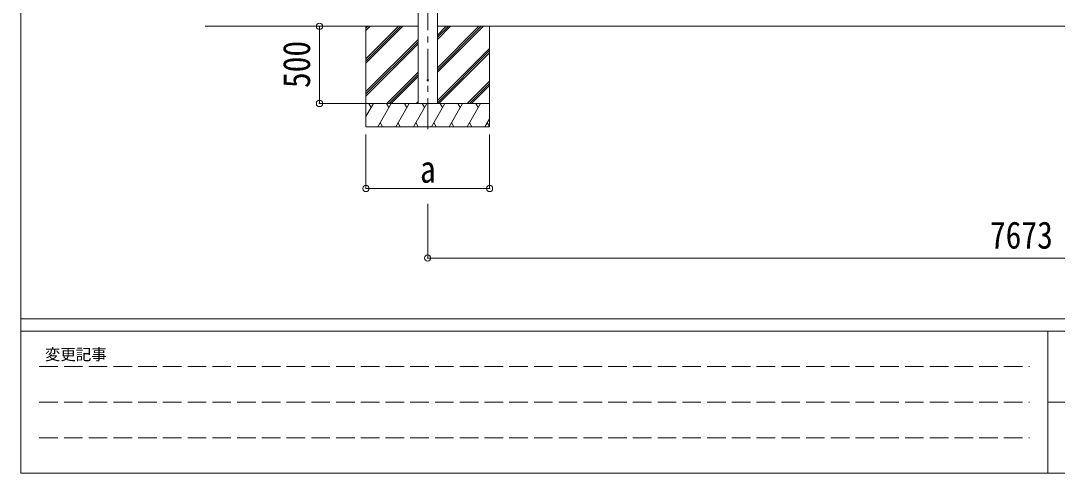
# Model space of a CAD drawing. Units: millimetres at full size, sheet at 1:40. Extents: x -11243 to 11243, y -7760 to 7760.
# Drawn here: x -11243 to -4538, y -7760 to -4832 of the extents above; entities that cross this region are included whole.
import ezdxf
from ezdxf.enums import TextEntityAlignment as Align

# ---------------------------------------------------------------- set-up
doc = ezdxf.new("R2010")
doc.units = ezdxf.units.MM
doc.header["$LTSCALE"] = 40
doc.header["$PDMODE"] = 32
doc.header["$PDSIZE"] = 40
doc.linetypes.add('CHAIN1', pattern=[8, 5, -1, 1, -1])
doc.linetypes.add('DASHED3', pattern=[4, 3, -1])
for name, color, linetype, lineweight in [('0-0_0', 7, 'Continuous', 9), ('0-1_本体', 5, 'CHAIN1', 9), ('0-3_ELV2', 4, 'Continuous', 9), ('0-6_OTH_LINE', 6, 'Continuous', 9), ('F-0_240', 7, 'Continuous', 9)]:
    doc.layers.add(name, color=color, linetype=linetype, lineweight=lineweight)
doc.styles.add('ＭＳ ゴシック', font='')
doc.styles.get('ＭＳ ゴシック').set_extended_font_data('MS Gothic')

msp = doc.modelspace()

# ---------------------------------------------------------------- linework, layer by layer
at = {"layer": '0-0_0'}
for p, q in [((-8672.78, -4867.49), (-10050.65, -4867.49)), ((-9010.28, -4867.49), (-9010.28, -5517.49)), ((-9010.28, -5078.71), (-8799.05, -4867.49)), ((-9010.28, -5092.86), (-8784.91, -4867.49)), ((-9010.28, -5107), (-8770.77, -4867.49)), ((-9010.28, -4894.87), (-8982.9, -4867.49)), ((-9010.28, -4880.73), (-8997.04, -4867.49)), ((-999.78, -4867.49), (-8547.78, -4867.49)), ((-8547.78, -5165), (-8250.27, -4867.49)), ((-8547.78, -5136.71), (-8278.55, -4867.49)), ((-8547.78, -5150.86), (-8264.41, -4867.49)), ((-8547.78, -4952.87), (-8462.4, -4867.49)), ((-8547.78, -4938.72), (-8476.54, -4867.49)), ((-8547.78, -4924.58), (-8490.68, -4867.49)), ((-8210.28, -4867.49), (-8210.28, -5517.49)), ((-9010.28, -5290.84), (-8672.78, -4953.35)), ((-9010.28, -5304.99), (-8672.78, -4967.49)), ((-9010.28, -5319.13), (-8672.78, -4981.63)), ((-8547.78, -5348.84), (-8210.28, -5011.35)), ((-8547.78, -5362.99), (-8210.28, -5025.49)), ((-8538.14, -5367.49), (-8210.28, -5039.63)), ((-8874.79, -5367.49), (-8672.78, -5165.48)), ((-8860.65, -5367.49), (-8672.78, -5179.62)), ((-8846.5, -5367.49), (-8672.78, -5193.76)), ((-8354.29, -5367.49), (-8210.28, -5223.48)), ((-8340.15, -5367.49), (-8210.28, -5237.62)), ((-8326, -5367.49), (-8210.28, -5251.76)), ((-8684.37, -5367.49), (-8672.78, -5355.89)), ((-9010.28, -5451.32), (-8961.88, -5367.48)), ((-8210.28, -5367.49), (-9010.28, -5367.49)), ((-8976.88, -5393.47), (-8991.88, -5367.48)), ((-8933.01, -5517.48), (-8846.41, -5367.49)), ((-8861.41, -5393.47), (-8876.41, -5367.49)), ((-8817.54, -5517.49), (-8730.94, -5367.49)), ((-8745.94, -5393.47), (-8760.94, -5367.49)), ((-8702.07, -5517.49), (-8615.47, -5367.49)), ((-8630.47, -5393.47), (-8645.47, -5367.48)), ((-8586.6, -5517.49), (-8500, -5367.49)), ((-8515, -5393.47), (-8530, -5367.49)), ((-8471.13, -5517.49), (-8384.53, -5367.49)), ((-8414.53, -5367.49), (-8399.53, -5393.47)), ((-8355.66, -5517.49), (-8269.06, -5367.49)), ((-8284.06, -5393.47), (-8299.06, -5367.49)), ((-8918.01, -5491.51), (-8903.02, -5517.48)), ((-8802.54, -5491.5), (-8787.54, -5517.49)), ((-8687.07, -5491.51), (-8672.07, -5517.49)), ((-8571.6, -5491.51), (-8556.6, -5517.49)), ((-8456.13, -5491.51), (-8441.14, -5517.49)), ((-8340.66, -5491.51), (-8325.66, -5517.49)), ((-8240.19, -5517.49), (-8210.28, -5465.68)), ((-8225.19, -5491.51), (-8210.28, -5517.34)), ((-9010.28, -5517.49), (-8210.28, -5517.49))]:
    msp.add_line(p, q, dxfattribs=at)
at = {"layer": '0-1_本体'}
msp.add_line((-8610.28, -5533.01), (-8610.28, -2398.45), dxfattribs=at)
at = {"layer": '0-3_ELV2'}
for p, q in [((-8672.78, -2367.49), (-8672.78, -5367.49)), ((-8547.78, -5367.49), (-8547.78, -2367.49))]:
    msp.add_line(p, q, dxfattribs=at)
msp.add_circle((-8610.28, -5217.49), 4.5, dxfattribs=at)
at = {"layer": '0-6_OTH_LINE'}
for p, q in [((-9310.28, -4867.49), (-9011.28, -4867.49)), ((-9310.28, -5367.49), (-9310.28, -4867.49)), ((-9310.28, -5367.49), (-9011.28, -5367.49)), ((-9010.28, -5917.49), (-9010.28, -5568.49)), ((-8210.28, -5917.49), (-8210.28, -5568.49)), ((-9010.28, -5917.49), (-8210.28, -5917.49)), ((-8610.28, -6367.49), (-8610.28, -6017.49)), ((-8610.28, -6367.49), (-937.28, -6367.49))]:
    msp.add_line(p, q, dxfattribs=at)
for p in [(-9310.28, -4867.49), (-9310.28, -5367.49), (-9010.28, -5917.49), (-8210.28, -5917.49), (-8610.28, -6367.49)]:
    msp.add_point(p, dxfattribs=at)
at = {"layer": 'F-0_240', "color": 5}
for p, q in [((-11242.74, 7760), (-11242.74, -7760)), ((-11242.74, -6760), (10677.26, -6760)), ((-11242.74, -6840), (7121.58, -6840)), ((-4598.42, -6840), (-4598.42, -7760)), ((-4598.42, -7300), (3601.58, -7300)), ((-11242.74, -7760), (10677.26, -7760))]:
    msp.add_line(p, q, dxfattribs=at)
at = {"layer": 'F-0_240', "color": 4, "linetype": 'DASHED3'}
for p, q in [((-11122.75, -7070), (-4718.42, -7070)), ((-11122.75, -7300), (-4718.42, -7300)), ((-11122.75, -7530), (-4718.42, -7530))]:
    msp.add_line(p, q, dxfattribs=at)

# ---------------------------------------------------------------- texts
at = {"layer": '0-6_OTH_LINE', "color": 7, "style": 'ＭＳ ゴシック', "width": 0.85}
msp.add_text('500', height=176, rotation=90, dxfattribs=at).set_placement((-9318.28, -5267.49), align=Align.BOTTOM_LEFT)
for s, p in [('a', (-8660.28, -5932.49)), ('7673', (-4973.78, -6359.49))]:
    msp.add_text(s, height=176, dxfattribs=at).set_placement(p, align=Align.BOTTOM_LEFT)
at = {"layer": 'F-0_240', "style": 'ＭＳ ゴシック'}
msp.add_text('変更記事', height=73.31, dxfattribs=at).set_placement((-11086.44, -7050), align=Align.BOTTOM_LEFT)

doc.saveas('drawing.dxf')
